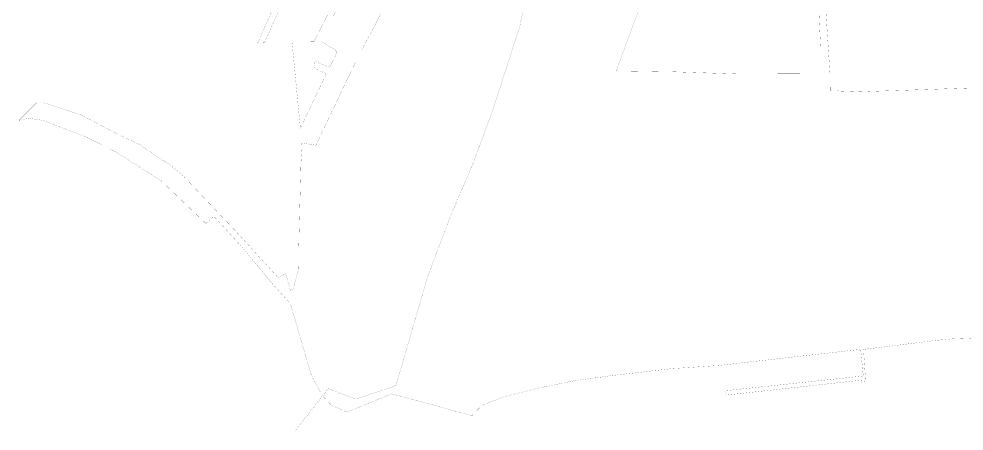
# Model space of a CAD drawing. Header units: millimetres. Extents: x 1265826 to 1360210, y 383897 to 506623.
# Drawn here: x 1313153 to 1314700, y 485463 to 486138 of the extents above; entities that cross this region are included whole.
import ezdxf

# ---------------------------------------------------------------- set-up
doc = ezdxf.new("R2010")
doc.units = ezdxf.units.MM
doc.layers.add('14', color=7, linetype='Continuous')

msp = doc.modelspace()

# ---------------------------------------------------------------- linework, layer by layer
at = {"layer": '14', "color": 92, "const_width": 0.17, "flags": 128}
msp.add_lwpolyline([(1314097.8, 486732.1), (1314092.7, 486712.9), (1314070.2, 486543.1), (1314047, 486379), (1314035.6, 486326.9), (1314014.1, 486255.2), (1313975.4, 486138.4), (1313973, 486125.7), (1313928.1, 485986.8), (1313896.5, 485901.4), (1313858.3, 485811.8), (1313822.1, 485716.3), (1313770.5, 485538.5), (1313763.2, 485535), (1313704.2, 485515.5), (1313659.3, 485532.5), (1313604.9, 485463.2)], dxfattribs=at)
at = {"layer": '14', "color": 12, "const_width": 0.17, "flags": 128}
for points in [[(1313700.4, 486457.1), (1313544, 486097.9), (1313554.9, 486098.4), (1313712.6, 486451.4)], [(1313774.7, 486369), (1313636, 486100.6), (1313600, 486100.9), (1313613.8, 485958.4), (1313656.3, 486047.8), (1313637.2, 486056.6), (1313636.1, 486062.6), (1313636.7, 486068.8), (1313661.9, 486058.2), (1313670.7, 486076.4), (1313671.4, 486077.5), (1313673.6, 486084.6), (1313647.2, 486101.3), (1313656.9, 486120.7), (1313778.8, 486363.2)], [(1314713.4, 486024.6), (1314552.4, 486019.1), (1314545.2, 486018.8), (1314530.8, 486018.2), (1314522.2, 486018), (1314520.1, 486018.1), (1314519.8, 486018.3), (1314519.4, 486018.1), (1314496.8, 486018.9), (1314494.7, 486021), (1314487.6, 486021.1), (1314480.8, 486021), (1314480.7, 486029), (1314480.5, 486047.9), (1314464.2, 486047.9), (1314334.6, 486047.3), (1314224.3, 486051), (1314130.6, 486052.5), (1314181.7, 486190.4)], [(1314461.9, 486160.3), (1314465.4, 486086), (1314465.4, 486050.5), (1314464.2, 486047.9), (1314480.5, 486047.9), (1314473.2, 486160.6)], [(1313745.4, 486146.1), (1313735.4, 486126.4), (1313715.2, 486089), (1313702.6, 486063.6), (1313702, 486062.4), (1313700.6, 486059.3), (1313700.9, 486059), (1313700.3, 486057.7), (1313699.9, 486057.8), (1313687.8, 486033.1), (1313639.3, 485930.9), (1313616, 485934.3), (1313616.6, 485928.6), (1313614.8, 485902.5), (1313611.7, 485788.1), (1313611.5, 485775.6), (1313610.9, 485758.2), (1313610.8, 485733.2), (1313610.6, 485728.2), (1313602.2, 485695.8), (1313597.7, 485692.9), (1313589.7, 485720.9), (1313584.4, 485718.1), (1313577.8, 485713.8), (1313506.8, 485791.5), (1313466.3, 485834.2), (1313423.8, 485878.9), (1313401.8, 485897.8), (1313374.6, 485915.8), (1313373.1, 485916.4), (1313351.4, 485931.7), (1313317.6, 485947.5), (1313254.2, 485980.8), (1313192.9, 486000.6), (1313182.2, 486000.4), (1313153.2, 485971.6)], [(1313153.2, 485971.6), (1313170.1, 485974.9), (1313193.5, 485971.3), (1313263.3, 485944.3), (1313312.2, 485919.6), (1313386, 485872.6), (1313459, 485802.9), (1313472.1, 485814.5), (1313514.5, 485768.4), (1313569.4, 485702.6), (1313597.4, 485671.7), (1313625.4, 485576), (1313630.4, 485559), (1313634.4, 485549.2), (1313644.2, 485531.4), (1313648.9, 485522.2), (1313664.8, 485505.3), (1313676, 485500.6), (1313689.2, 485494.5), (1313697.8, 485497.4), (1313763.4, 485524.1), (1313894.7, 485488.5), (1313910.7, 485505.3), (1313946, 485519), (1314005.5, 485533.9), (1314063.9, 485545.9), (1314108.1, 485551.8), (1314126.6, 485554.4), (1314182.1, 485560.8), (1314222.2, 485565.4), (1314297.3, 485570.4), (1314530.8, 485596.9), (1314535, 485553.3), (1314309.4, 485529.2), (1314310.8, 485522.1), (1314532, 485546.5), (1314532.3, 485543.2), (1314539, 485544), (1314535.4, 485596.8), (1314656.5, 485611.8), (1314681.5, 485614.1), (1314735.8, 485616.1)]]:
    msp.add_lwpolyline(points, dxfattribs=at)

doc.saveas('drawing.dxf')
